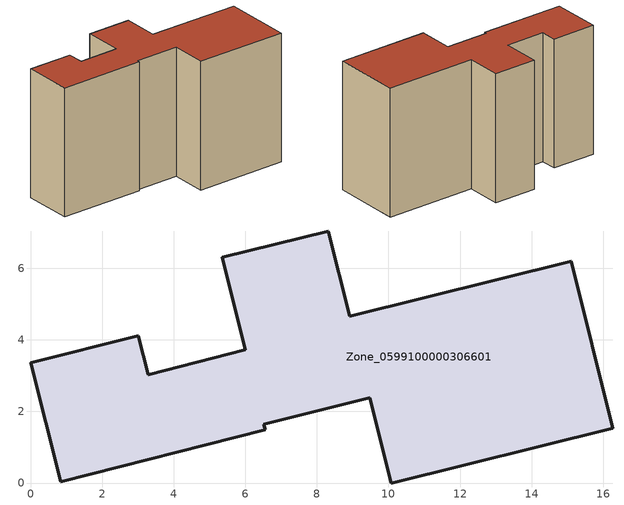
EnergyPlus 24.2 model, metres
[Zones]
Zone_0599100000306601
 floor ground (C_G): 5.36,6.3 8.32,7.04 8.92,4.66 15.1,6.19 16.27,1.53 10.08,0 9.48,2.38 6.52,1.64 6.56,1.48 0.84,0.04 0,3.36 3.01,4.12 3.29,3.03 6,3.72 z0
 wall outside (C_F): 8.92,4.66 8.32,7.04 5.36,6.3 6,3.72 3.29,3.03 3.01,4.12 0,3.36 0.84,0.04 6.56,1.48 6.52,1.64 9.48,2.38 10.08,0 16.27,1.53 15.1,6.19 8.92,4.66 z0:8.94
 roof outside (C_R): 8.32,7.04 5.36,6.3 6,3.72 3.29,3.03 3.01,4.12 0,3.36 0.84,0.04 6.56,1.48 6.52,1.64 9.48,2.38 10.08,0 16.27,1.53 15.1,6.19 8.92,4.66 z8.94
[BUILDING]
Pand.0599100000306601: North Axis=0; Terrain=City; Loads Convergence Tolerance Value=0.04; Temperature Convergence Tolerance Value=0.4; Solar Distribution=FullExterior; Maximum Number of Warmup Days=25; Minimum Number of Warmup Days=1
[Site:Location]
Rotterdam.The.Hague.AP_ZH_NLD Design_Conditions: Latitude=51.96; Longitude=4.45; Time Zone=1; Elevation=-4.5
[SITE:GROUNDTEMPERATURE:BUILDINGSURFACE]
18, 18, 18, 18, 18, 18, 18, 18, 18, 18, 18, 18
[MATERIAL] Thermal Absorptance=0.9; Solar Absorptance=0.7; Visible Absorptance=0.7
Name | Roughness | Thickness | Conductivity | Density | Specific Heat
G.TI.1965-1974 | MediumSmooth | 0.15 | 0.882353 | 540 | 1210
F.TI.1965-1974 | Rough | 0.3 | 0.697674 | 1920 | 840
R.TI.1965-1974 | MediumRough | 0.2 | 0.232558 | 1500 | 1000
[CONSTRUCTION]
C_G: G.TI.1965-1974
C_F: F.TI.1965-1974
C_R: R.TI.1965-1974
[ZONE]
Zone_0599100000306601: Type=1; Multiplier=1; Ceiling Height=Autocalculate; Volume=Autocalculate; Floor Area=autocalculate; Part of Total Floor Area=Yes
[ZONEINFILTRATION:DESIGNFLOWRATE]
Infil_Zone_0599100000306601: Zone or ZoneList or Space or SpaceList=Zone_0599100000306601; Schedule=AlwaysOn; Design Flow Rate Calculation Method=Flow/Area; Flow Rate per Floor Area=0.003; Constant Term Coefficient=1; Temperature Term Coefficient=0; Velocity Term Coefficient=0; Velocity Squared Term Coefficient=0
[HVACTEMPLATE:ZONE:IDEALLOADSAIRSYSTEM]
Zone_0599100000306601: Maximum Heating Supply Air Temperature=50; Minimum Cooling Supply Air Temperature=13; Maximum Heating Supply Air Humidity Ratio=0.0156; Minimum Cooling Supply Air Humidity Ratio=0.0077; Heating Limit=NoLimit; Cooling Limit=NoLimit; Dehumidification Control Type=ConstantSensibleHeatRatio; Cooling Sensible Heat Ratio=0.7; Dehumidification Setpoint=60; Humidification Control Type=None; Humidification Setpoint=30; Outdoor Air Method=None; Outdoor Air Flow Rate per Person=0.00944; Outdoor Air Flow Rate per Zone Floor Area=0; Outdoor Air Flow Rate per Zone=0; Demand Controlled Ventilation Type=None; Outdoor Air Economizer Type=NoEconomizer; Heat Recovery Type=None; Sensible Heat Recovery Effectiveness=0.7; Latent Heat Recovery Effectiveness=0.65
[ZONECONTROL:THERMOSTAT]
ThermostatControl_Zone_0599100000306601: Zone or ZoneList=Zone_0599100000306601; Control Type Schedule=DualSetpointControlType; Control 1=Thermostat_Zone_0599100000306601; Temperature Difference Between Cutout And Setpoint=0
[THERMOSTATSETPOINT:DUALSETPOINT]
Thermostat_Zone_0599100000306601: Heating Setpoint Temperature Schedule=HeatingSetpoint_Zone_0599100000306601; Cooling Setpoint Temperature Schedule=CoolingSetpoint_Zone_0599100000306601
[SCHEDULE:COMPACT]
HeatingSetpoint_Zone_0599100000306601: Through: 12/31, For: AllDays, Until: 24:00, 21
CoolingSetpoint_Zone_0599100000306601: Through: 12/31, For: AllDays, Until: 24:00, 24
DualSetpointControlType: Through: 12/31, For: AllDays, Until: 24:00, 4
AlwaysOn: Through: 12/31, For: AllDays, Until: 24:00, 1
